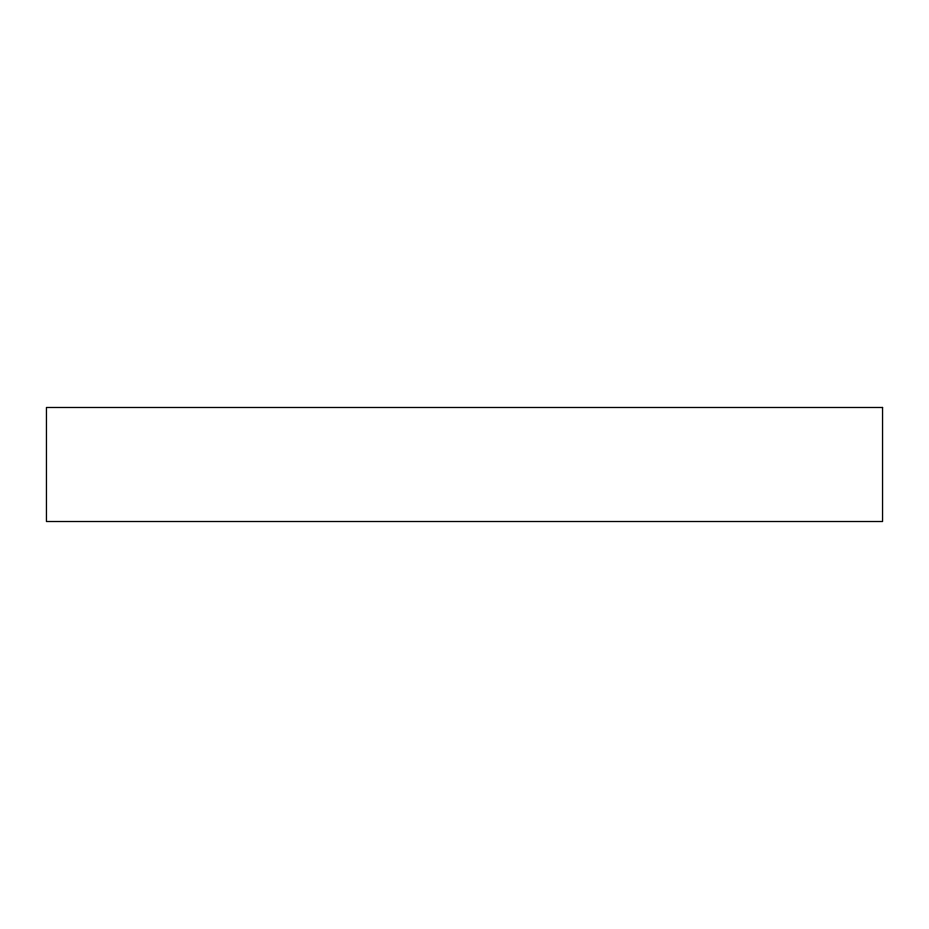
<?xml version="1.0" encoding="UTF-8"?>
<svg xmlns="http://www.w3.org/2000/svg" width="929" height="929" viewBox="0 0 929 929"><rect width="100%" height="100%" fill="white"/><g stroke="black" fill="none" stroke-linecap="round" stroke-linejoin="round"><path stroke-width="1.39" d="M882.55 407.483L46.45 407.483L46.45 521.517L882.55 521.517L882.55 407.483"/></g></svg>
